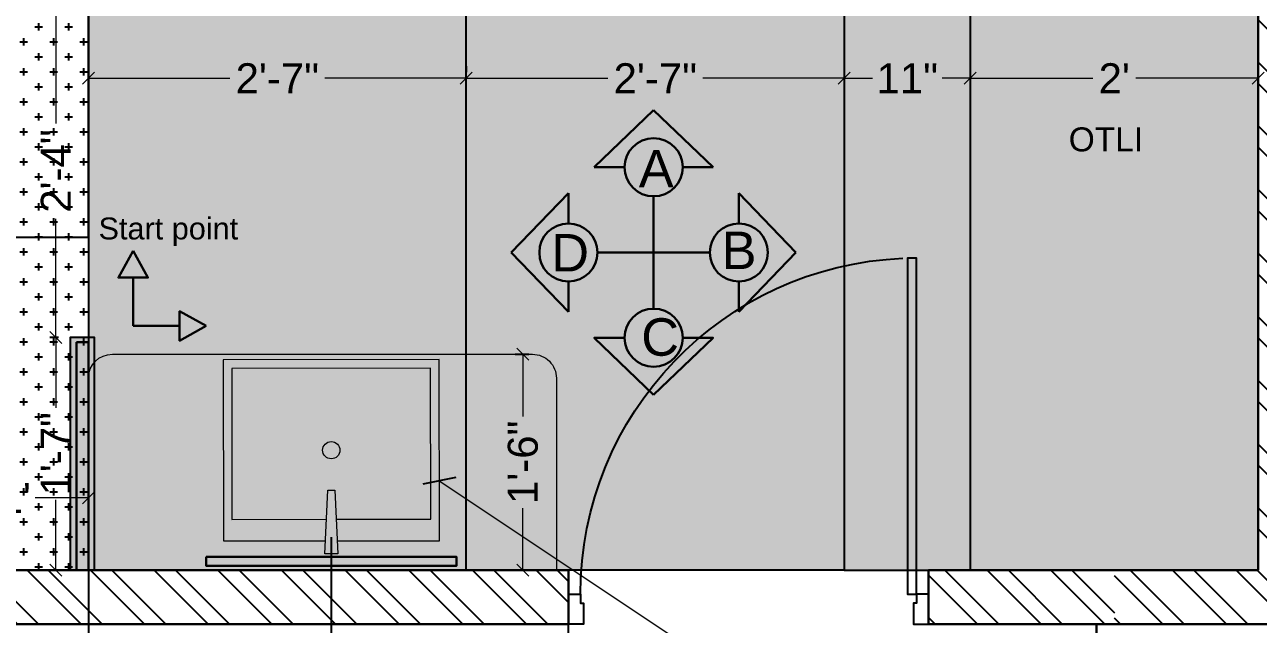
# Model space of a CAD drawing. Header units: millimetres. Extents: x 56222 to 3066687, y -650199 to -121287.
# Drawn here: x 149035.8 to 149138.7, y -183968.9 to -183919 of the extents above; entities that cross this region are included whole.
import ezdxf

# ---------------------------------------------------------------- set-up
doc = ezdxf.new("R2010")
doc.units = ezdxf.units.MM
doc.header["$MEASUREMENT"] = 0
doc.header["$PDMODE"] = 35
doc.layers.get('Defpoints').update_dxf_attribs({"color": 220})
doc.layers.add('AR DOOR', color=40, linetype='Continuous')
doc.layers.add('AR ELE-5', color=134, linetype='Continuous')
for name, color, linetype, lineweight in [('dim05', 1, 'Continuous', 13), ('DIMENSIONS', 164, 'Continuous', 9), ('Electrical', 84, 'Continuous', 30), ('FIRST FLOOR', 7, 'Continuous', 9), ('FIRST FLOOR_( PLine )_', 251, 'Continuous', 30), ('FURNITURE', 32, 'Continuous', 9), ('LABALLING', 1, 'Continuous', 25), ('Text', 7, 'Continuous', 15), ('TILE', 14, 'Continuous', 9), ('wall', 7, 'Continuous', 30), ('XX~SLAB ( BEAM )~ ( DIM )', 7, 'Continuous', 9)]:
    doc.layers.add(name, color=color, linetype=linetype, lineweight=lineweight)
doc.layers.add('hatch', color=253, linetype='Continuous', lineweight=0, transparency=0.4)
doc.styles.add('Aerial', font='arial.ttf')
doc.styles.add('Arial', font='arial.ttf')
doc.styles.get("Standard").update_dxf_attribs({"font": 'arial.ttf', "height": 6})
doc.dimstyles.new('ISO-25', dxfattribs={"dimtxt": 2.5, "dimasz": 1, "dimexe": 0.5, "dimexo": 1, "dimtad": 0, "dimdec": 1, "dimlunit": 4, "dimtxsty": 'Standard', "dimblk": 'OBLIQUE', "dimcen": 2.5, "dimclrd": 1, "dimclre": 1, "dimclrt": 5, "dimadec": 0, "dimazin": 0, "dimtfac": 1, "dimtdec": 1, "dimtmove": 0, "dimatfit": 3, "dimfxl": 1, "dimlwd": -1, "dimarcsym": 0})
doc.dimstyles.new('NEW ', dxfattribs={"dimtxt": 3, "dimasz": 2, "dimexe": 1, "dimexo": 1, "dimgap": 0.089996, "dimtad": 0, "dimtoh": 1, "dimzin": 3, "dimdsep": 46, "dimlunit": 4, "dimtxsty": 'Aerial', "dimblk": 'OBLIQUE', "dimcen": 0.089996, "dimdle": 1, "dimclrd": 252, "dimclre": 252, "dimclrt": 7, "dimadec": 0, "dimazin": 1, "dimtfac": 1, "dimtdec": 0, "dimtofl": 0, "dimtmove": 1, "dimatfit": 3, "dimldrblk": 'OBLIQUE', "dimfxl": 1, "dimtolj": 1, "dimtzin": 0, "dimlwd": 5, "dimlwe": 5, "dimarcsym": 0})
pattern_1 = [(45, (-93.589676, -128.96394), (0.132582521472, 0.22097086912), [1, -0.5]), (135, (-93.589676, -128.96394), (0.132582521472, -0.22097086912), [1, -0.5])]

# ---------------------------------------------------------------- blocks, each defined once
blk = doc.blocks.new('_Oblique')
at = {"layer": 'wall', "color": 0, "lineweight": -2}
blk.add_line((-0.5, -0.5), (0.5, 0.5), dxfattribs=at)
blk = doc.blocks.new('*D867')
at = {"layer": 'Defpoints', "color": 0, "lineweight": 25, "transparency": 16777216}
for p in [(149061.4, -183960.68), (149081.15, -183964.43), (149081.15, -183976.89)]:
    blk.add_point(p, dxfattribs=at)
at = {"layer": 'dim05', "color": 1, "linetype": 'Continuous', "lineweight": -2, "transparency": 16777216}
for p, q in [((149061.4, -183961.68), (149061.4, -183977.39)), ((149081.15, -183965.43), (149081.15, -183977.39))]:
    blk.add_line(p, q, dxfattribs=at)
at = {"layer": 'dim05', "color": 1, "linetype": 'Continuous', "transparency": 16777216}
for p, q in [((149061.4, -183976.89), (149064.2, -183976.89)), ((149081.15, -183976.89), (149078.36, -183976.89))]:
    blk.add_line(p, q, dxfattribs=at)
at = {"layer": 'dim05', "color": 1, "transparency": 16777216, "rotation": 180}
blk.add_blockref('_Oblique', (149061.4, -183976.89), dxfattribs=at)
at = {"layer": 'dim05', "color": 1, "transparency": 16777216}
blk.add_blockref('_Oblique', (149081.15, -183976.89), dxfattribs=at)
at = {"layer": 'dim05', "color": 5, "lineweight": 25, "transparency": 16777216, "insert": (149071.28, -183976.89), "char_height": 2.5, "attachment_point": 5, "style": 'Arial'}
blk.add_mtext('eq(1\'-8")', dxfattribs=at)
blk = doc.blocks.new('*D869')
at = {"layer": 'Defpoints', "color": 0, "lineweight": 25, "transparency": 16777216}
for p in [(149028.97, -183958.4), (149028.97, -183964.43), (149041.15, -183964.43)]:
    blk.add_point(p, dxfattribs=at)
at = {"layer": 'dim05', "color": 1, "linetype": 'Continuous', "lineweight": -2, "transparency": 16777216}
for p, q in [((149028.97, -183963.43), (149028.97, -183957.9)), ((149041.15, -183963.43), (149041.15, -183957.9))]:
    blk.add_line(p, q, dxfattribs=at)
at = {"layer": 'dim05', "color": 1, "linetype": 'Continuous', "transparency": 16777216}
for p, q in [((149028.97, -183958.4), (149033.4, -183958.4)), ((149041.15, -183958.4), (149036.72, -183958.4))]:
    blk.add_line(p, q, dxfattribs=at)
at = {"layer": 'dim05', "color": 1, "transparency": 16777216, "rotation": 180}
blk.add_blockref('_Oblique', (149028.97, -183958.4), dxfattribs=at)
at = {"layer": 'dim05', "color": 1, "transparency": 16777216}
blk.add_blockref('_Oblique', (149041.15, -183958.4), dxfattribs=at)
at = {"layer": 'dim05', "color": 5, "lineweight": 25, "transparency": 16777216, "insert": (149035.06, -183958.4), "char_height": 2.5, "attachment_point": 5, "style": 'Arial'}
blk.add_mtext("1'", dxfattribs=at)
blk = doc.blocks.new('*D877')
at = {"layer": 'Defpoints', "color": 0, "lineweight": 25, "transparency": 16777216}
for p in [(149138.65, -183901.48), (149155.8, -183901.48), (149147.65, -183964.43)]:
    blk.add_point(p, dxfattribs=at)
at = {"layer": 'dim05', "color": 1, "linetype": 'Continuous', "lineweight": -2, "transparency": 16777216}
for p, q in [((149139.65, -183901.48), (149156.3, -183901.48)), ((149148.65, -183964.43), (149156.3, -183964.43))]:
    blk.add_line(p, q, dxfattribs=at)
at = {"layer": 'dim05', "color": 1, "linetype": 'Continuous', "transparency": 16777216}
for p, q in [((149155.8, -183901.48), (149155.8, -183929.01)), ((149155.8, -183964.43), (149155.8, -183936.9))]:
    blk.add_line(p, q, dxfattribs=at)
at = {"layer": 'dim05', "color": 1, "transparency": 16777216}
for p, rotation in [((149155.8, -183901.48), 90), ((149155.8, -183964.43), 270)]:
    blk.add_blockref('_Oblique', p, dxfattribs=dict(at, rotation=rotation))
at = {"layer": 'dim05', "color": 5, "lineweight": 25, "transparency": 16777216, "insert": (149155.8, -183932.95), "char_height": 2.5, "attachment_point": 5, "rotation": 90, "style": 'Arial'}
blk.add_mtext('5\'-3"', dxfattribs=at)
blk = doc.blocks.new('*D879')
at = {"layer": 'Defpoints', "color": 0, "lineweight": 25, "transparency": 16777216}
for p in [(149075.73, -183946.42), (149077.37, -183946.42), (149075.73, -183964.43)]:
    blk.add_point(p, dxfattribs=at)
at = {"layer": 'dim05', "color": 1, "linetype": 'Continuous', "lineweight": -2, "transparency": 16777216}
for p, q in [((149076.73, -183946.42), (149077.87, -183946.42)), ((149076.73, -183964.43), (149077.87, -183964.43))]:
    blk.add_line(p, q, dxfattribs=at)
at = {"layer": 'dim05', "color": 1, "linetype": 'Continuous', "transparency": 16777216}
for p, q in [((149077.37, -183946.42), (149077.37, -183951.6)), ((149077.37, -183964.43), (149077.37, -183959.26))]:
    blk.add_line(p, q, dxfattribs=at)
at = {"layer": 'dim05', "color": 1, "transparency": 16777216}
for p, rotation in [((149077.37, -183946.42), 90), ((149077.37, -183964.43), 270)]:
    blk.add_blockref('_Oblique', p, dxfattribs=dict(at, rotation=rotation))
at = {"layer": 'dim05', "color": 5, "lineweight": 25, "transparency": 16777216, "insert": (149077.37, -183955.43), "char_height": 2.5, "attachment_point": 5, "rotation": 90, "style": 'Arial'}
blk.add_mtext('1\'-6"', dxfattribs=at)
blk = doc.blocks.new('*U19')
for points in [[(-1160, 0), (-1120, 0), (-1120, 30), (-1110, 30), (-1110, 100), (-1160, 100)], [(40, 0), (0, 0), (0, 30), (-10, 30), (-10, 100), (40, 100)], [(0, 0), (0, -1120), (-30, -1120), (-30, 0)]]:
    blk.add_lwpolyline(points, close=True)
at = {"layer": 'AR ELE-5', "linetype": 'ByBlock', "ltscale": 15}
blk.add_arc((1.6, 0.7), 1121.6, 180.0347, 267.627, dxfattribs=at)
blk = doc.blocks.new('*D1040')
at = {"layer": 'Defpoints', "color": 0, "lineweight": 25, "transparency": 16777216}
for p in [(149041.15, -183960.67), (149061.4, -183960.68), (149041.15, -183976.89)]:
    blk.add_point(p, dxfattribs=at)
at = {"layer": 'dim05', "color": 1, "linetype": 'Continuous', "lineweight": -2, "transparency": 16777216}
for p, q in [((149041.15, -183961.67), (149041.15, -183977.39)), ((149061.4, -183961.68), (149061.4, -183977.39))]:
    blk.add_line(p, q, dxfattribs=at)
at = {"layer": 'dim05', "color": 1, "linetype": 'Continuous', "transparency": 16777216}
for p, q in [((149041.15, -183976.89), (149047.45, -183976.89)), ((149061.4, -183976.89), (149055.11, -183976.89))]:
    blk.add_line(p, q, dxfattribs=at)
at = {"layer": 'dim05', "color": 1, "transparency": 16777216, "rotation": 180}
blk.add_blockref('_Oblique', (149041.15, -183976.89), dxfattribs=at)
at = {"layer": 'dim05', "color": 1, "transparency": 16777216}
blk.add_blockref('_Oblique', (149061.4, -183976.89), dxfattribs=at)
at = {"layer": 'dim05', "color": 5, "lineweight": 25, "transparency": 16777216, "insert": (149051.28, -183976.89), "char_height": 2.5, "attachment_point": 5, "style": 'Arial'}
blk.add_mtext('1\'-8"', dxfattribs=at)
blk = doc.blocks.new('*D1043')
at = {"layer": 'Defpoints', "color": 0, "lineweight": 25, "transparency": 16777216}
for p in [(149138.65, -183922.21), (149114.65, -183923.43), (149138.65, -183923.43)]:
    blk.add_point(p, dxfattribs=at)
at = {"layer": 'dim05', "color": 1, "linetype": 'Continuous', "lineweight": -2, "transparency": 16777216}
for p, q in [((149114.65, -183922.43), (149114.65, -183922.93)), ((149138.65, -183923.21), (149138.65, -183923.93))]:
    blk.add_line(p, q, dxfattribs=at)
at = {"layer": 'dim05', "color": 1, "linetype": 'Continuous', "transparency": 16777216}
for p, q in [((149114.65, -183923.43), (149124.86, -183923.43)), ((149138.65, -183923.43), (149128.45, -183923.43))]:
    blk.add_line(p, q, dxfattribs=at)
at = {"layer": 'dim05', "color": 1, "transparency": 16777216, "rotation": 180}
blk.add_blockref('_Oblique', (149114.65, -183923.43), dxfattribs=at)
at = {"layer": 'dim05', "color": 1, "transparency": 16777216}
blk.add_blockref('_Oblique', (149138.65, -183923.43), dxfattribs=at)
at = {"layer": 'dim05', "color": 5, "lineweight": 25, "transparency": 16777216, "insert": (149126.65, -183923.43), "char_height": 2.5, "attachment_point": 5, "style": 'Arial'}
blk.add_mtext("2'", dxfattribs=at)
blk = doc.blocks.new('*D1044')
at = {"layer": 'Defpoints', "color": 0, "lineweight": 25, "transparency": 16777216}
for p in [(149041.15, -183923.43), (149072.65, -183923.43), (149072.65, -183923.43)]:
    blk.add_point(p, dxfattribs=at)
at = {"layer": 'dim05', "color": 1, "linetype": 'Continuous', "lineweight": -2, "transparency": 16777216}
for p, q in [((149041.15, -183922.43), (149041.15, -183922.93)), ((149072.65, -183922.43), (149072.65, -183922.93))]:
    blk.add_line(p, q, dxfattribs=at)
at = {"layer": 'dim05', "color": 1, "linetype": 'Continuous', "transparency": 16777216}
for p, q in [((149041.15, -183923.43), (149052.93, -183923.43)), ((149072.65, -183923.43), (149060.87, -183923.43))]:
    blk.add_line(p, q, dxfattribs=at)
at = {"layer": 'dim05', "color": 1, "transparency": 16777216, "rotation": 180}
blk.add_blockref('_Oblique', (149041.15, -183923.43), dxfattribs=at)
at = {"layer": 'dim05', "color": 1, "transparency": 16777216}
blk.add_blockref('_Oblique', (149072.65, -183923.43), dxfattribs=at)
at = {"layer": 'dim05', "color": 5, "lineweight": 25, "transparency": 16777216, "insert": (149056.9, -183923.43), "char_height": 2.5, "attachment_point": 5, "style": 'Arial'}
blk.add_mtext('2\'-7"', dxfattribs=at)
blk = doc.blocks.new('*D1045')
at = {"layer": 'Defpoints', "color": 0, "lineweight": 25, "transparency": 16777216}
for p in [(149072.65, -183923.43), (149104.15, -183923.43), (149104.15, -183923.43)]:
    blk.add_point(p, dxfattribs=at)
at = {"layer": 'dim05', "color": 1, "linetype": 'Continuous', "lineweight": -2, "transparency": 16777216}
for p, q in [((149072.65, -183922.43), (149072.65, -183922.93)), ((149104.15, -183922.43), (149104.15, -183922.93))]:
    blk.add_line(p, q, dxfattribs=at)
at = {"layer": 'dim05', "color": 1, "linetype": 'Continuous', "transparency": 16777216}
for p, q in [((149072.65, -183923.43), (149084.43, -183923.43)), ((149104.15, -183923.43), (149092.37, -183923.43))]:
    blk.add_line(p, q, dxfattribs=at)
at = {"layer": 'dim05', "color": 1, "transparency": 16777216, "rotation": 180}
blk.add_blockref('_Oblique', (149072.65, -183923.43), dxfattribs=at)
at = {"layer": 'dim05', "color": 1, "transparency": 16777216}
blk.add_blockref('_Oblique', (149104.15, -183923.43), dxfattribs=at)
at = {"layer": 'dim05', "color": 5, "lineweight": 25, "transparency": 16777216, "insert": (149088.4, -183923.43), "char_height": 2.5, "attachment_point": 5, "style": 'Arial'}
blk.add_mtext('2\'-7"', dxfattribs=at)
blk = doc.blocks.new('*D1046')
at = {"layer": 'Defpoints', "color": 0, "lineweight": 25, "transparency": 16777216}
for p in [(149104.15, -183923.43), (149114.65, -183923.43), (149114.65, -183923.43)]:
    blk.add_point(p, dxfattribs=at)
at = {"layer": 'dim05', "color": 1, "linetype": 'Continuous', "lineweight": -2, "transparency": 16777216}
for p, q in [((149104.15, -183922.43), (149104.15, -183922.93)), ((149114.65, -183922.43), (149114.65, -183922.93))]:
    blk.add_line(p, q, dxfattribs=at)
at = {"layer": 'dim05', "color": 1, "linetype": 'Continuous', "transparency": 16777216}
for p, q in [((149104.15, -183923.43), (149106.49, -183923.43)), ((149114.65, -183923.43), (149112.32, -183923.43))]:
    blk.add_line(p, q, dxfattribs=at)
at = {"layer": 'dim05', "color": 1, "transparency": 16777216, "rotation": 180}
blk.add_blockref('_Oblique', (149104.15, -183923.43), dxfattribs=at)
at = {"layer": 'dim05', "color": 1, "transparency": 16777216}
blk.add_blockref('_Oblique', (149114.65, -183923.43), dxfattribs=at)
at = {"layer": 'dim05', "color": 5, "lineweight": 25, "transparency": 16777216, "insert": (149109.4, -183923.43), "char_height": 2.5, "attachment_point": 5, "style": 'Arial'}
blk.add_mtext('11"', dxfattribs=at)
blk = doc.blocks.new('*D1049')
at = {"layer": 'Defpoints', "color": 0, "lineweight": 25, "transparency": 16777216}
for p in [(149038.44, -183945.02), (149039.66, -183945.02), (149039.66, -183964.43)]:
    blk.add_point(p, dxfattribs=at)
at = {"layer": 'dim05', "color": 1, "linetype": 'Continuous', "lineweight": -2, "transparency": 16777216}
for p, q in [((149038.66, -183945.02), (149037.94, -183945.02)), ((149038.66, -183964.43), (149037.94, -183964.43))]:
    blk.add_line(p, q, dxfattribs=at)
at = {"layer": 'dim05', "color": 1, "linetype": 'Continuous', "transparency": 16777216}
for p, q in [((149038.44, -183945.02), (149038.44, -183950.89)), ((149038.44, -183964.43), (149038.44, -183958.55))]:
    blk.add_line(p, q, dxfattribs=at)
at = {"layer": 'dim05', "color": 1, "transparency": 16777216}
for p, rotation in [((149038.44, -183945.02), 90), ((149038.44, -183964.43), 270)]:
    blk.add_blockref('_Oblique', p, dxfattribs=dict(at, rotation=rotation))
at = {"layer": 'dim05', "color": 5, "lineweight": 25, "transparency": 16777216, "insert": (149038.44, -183954.72), "char_height": 2.5, "attachment_point": 5, "rotation": 90, "style": 'Arial'}
blk.add_mtext('1\'-7"', dxfattribs=at)
blk = doc.blocks.new('*D1050')
at = {"layer": 'Defpoints', "color": 0, "lineweight": 25, "transparency": 16777216}
for p in [(149039.66, -183917.3), (149038.44, -183945.02), (149039.66, -183945.02)]:
    blk.add_point(p, dxfattribs=at)
at = {"layer": 'dim05', "color": 1, "linetype": 'Continuous', "lineweight": -2, "transparency": 16777216}
for p, q in [((149038.66, -183917.3), (149037.94, -183917.3)), ((149038.66, -183945.02), (149037.94, -183945.02))]:
    blk.add_line(p, q, dxfattribs=at)
at = {"layer": 'dim05', "color": 1, "linetype": 'Continuous', "transparency": 16777216}
for p, q in [((149038.44, -183917.3), (149038.44, -183927.19)), ((149038.44, -183945.02), (149038.44, -183935.13))]:
    blk.add_line(p, q, dxfattribs=at)
at = {"layer": 'dim05', "color": 1, "transparency": 16777216}
for p, rotation in [((149038.44, -183917.3), 90), ((149038.44, -183945.02), 270)]:
    blk.add_blockref('_Oblique', p, dxfattribs=dict(at, rotation=rotation))
at = {"layer": 'dim05', "color": 5, "lineweight": 25, "transparency": 16777216, "insert": (149038.44, -183931.16), "char_height": 2.5, "attachment_point": 5, "rotation": 90, "style": 'Arial'}
blk.add_mtext('2\'-4"', dxfattribs=at)

msp = doc.modelspace()

# ---------------------------------------------------------------- hatches: boundary and pattern name
at = {"layer": 'hatch', "linetype": 'Continuous', "lineweight": 25}
h = msp.add_hatch(dxfattribs=at)
h.set_pattern_fill('ANSI32', color=256, scale=10, angle=90, style=0)
h.set_pattern_definition([(135, (52.909, -753.801), (-2.65165043, -2.65165043), []), (135, (52.909, -752.033), (-2.65165043, -2.65165043), [])])
h.paths.add_polyline_path([(149147.655, -183911.93), (149138.655, -183911.93), (149138.655, -183964.43), (149126.655, -183964.43), (149126.655, -183968.93), (149143.155, -183968.93), (149143.155, -183973.78), (149147.655, -183973.78), (149147.655, -183968.93), (149152.87, -183968.93), (149152.87, -183964.43), (149147.655, -183964.43)])
h.paths.add_polyline_path([(149147.655, -183892.43), (149138.655, -183892.43), (149138.655, -183902.93), (149147.655, -183902.93)])
h.paths.add_polyline_path([(149147.655, -183884.93), (148984.155, -183884.93), (148984.155, -183892.43), (148993.141, -183892.43), (148993.141, -183889.43), (149017.616, -183889.43), (149017.616, -183889.429), (149016.691, -183889.43), (149016.691, -183890.777), (149017.617, -183890.777), (149017.616, -183889.43), (149016.691, -183889.43), (149016.691, -183889.43), (149017.616, -183889.429), (149138.655, -183889.43), (149138.655, -183892.43), (149147.655, -183892.43)])
h.paths.add_polyline_path([(148993.141, -183892.43), (148984.155, -183892.43), (148984.155, -183902.93), (148993.141, -183902.93)])
h.paths.add_polyline_path([(148993.141, -183917.93), (148984.155, -183917.93), (148984.155, -183946.43), (148993.141, -183946.43)])
h.paths.add_polyline_path([(149081.155, -183964.43), (148984.155, -183964.43), (148984.155, -183968.93), (148984.155, -183973.78), (148993.155, -183973.78), (148993.155, -183968.93), (149077.155, -183968.93), (149081.155, -183968.93)])
h = msp.add_hatch(dxfattribs=at)
h.set_pattern_fill('ANSI32', color=256, scale=10, angle=90, style=0)
h.set_pattern_definition([(135, (149126.6545, -183964.4296), (-2.65165, -2.65165), []), (135, (149126.6545, -183962.662), (-2.65165, -2.65165), [])])
h.paths.add_polyline_path([(149126.655, -183964.43), (149111.155, -183964.43), (149111.155, -183968.93), (149126.655, -183968.93)])
at = {"layer": 'Text', "true_color": 0x939598}
h = msp.add_hatch(color=252, dxfattribs=at)
h.dxf.hatch_style = 1
h.paths.add_polyline_path([(149100.125, -183937.948), (149095.363, -183932.993), (149095.363, -183935.527, -1), (149095.363, -183940.368), (149095.363, -183942.902)])
h.paths.add_polyline_path([(149093.215, -183945.05), (149090.681, -183945.05, -0.4142136), (149088.261, -183947.471, -0.4142136), (149085.84, -183945.05), (149083.306, -183945.05), (149088.261, -183949.812)])
h.paths.add_polyline_path([(149081.158, -183942.902), (149081.158, -183940.368, -1), (149081.158, -183935.527), (149081.158, -183932.993), (149076.397, -183937.948)])
h.paths.add_polyline_path([(149088.261, -183928.425, -0.4142136), (149090.681, -183930.845), (149093.215, -183930.845), (149088.261, -183926.084), (149083.306, -183930.845), (149085.84, -183930.845, -0.4142136)])
at = {"layer": 'XX~SLAB ( BEAM )~ ( DIM )', "linetype": 'Continuous', "lineweight": 25, "true_color": 0xcc9071, "transparency": 33554607}
h = msp.add_hatch(dxfattribs=at)
h.set_pattern_fill('CROSS', color=33, scale=5)
h.set_pattern_definition([(0, (-3563.3026, -3504.1427), (1.25, 1.25), [0.625, -1.875]), (90, (-3562.9901, -3504.4552), (-1.25, 1.25), [0.625, -1.875])])
h.paths.add_polyline_path([(149041.155, -183936.674), (149028.966, -183936.674), (149028.966, -183964.43), (149041.155, -183964.43)])
h.paths.add_polyline_path([(149041.155, -183889.43), (149028.966, -183889.43), (149028.966, -183936.674), (149041.155, -183936.674)])
h.paths.add_polyline_path([(149028.966, -183889.43), (149005.344, -183889.43), (149005.344, -183936.674), (149028.966, -183936.674)])
h.paths.add_polyline_path([(149028.966, -183936.674), (149005.344, -183936.674), (149005.344, -183964.43), (149028.966, -183964.43)])
h.paths.add_polyline_path([(149005.344, -183889.43), (148993.155, -183889.43), (148993.155, -183936.674), (149005.344, -183936.674)])
h.paths.add_polyline_path([(149005.344, -183936.674), (148993.155, -183936.674), (148993.155, -183964.43), (149005.344, -183964.43)])
at = {"layer": 'XX~SLAB ( BEAM )~ ( DIM )', "linetype": 'Continuous', "lineweight": 25, "true_color": 0xeee0cd, "transparency": 33554544}
h = msp.add_hatch(dxfattribs=at)
h.set_pattern_fill('HOUND', color=254, angle=45)
h.set_pattern_definition(pattern_1)
h.paths.add_polyline_path([(149041.648, -183889.43), (149041.155, -183889.43), (149041.155, -183893.93), (149041.648, -183893.93)])
h.paths.add_polyline_path([(149041.648, -183893.93), (149041.155, -183893.93), (149041.155, -183901.48), (149041.648, -183901.48)])
h.paths.add_polyline_path([(149041.648, -183901.48), (149041.155, -183901.48), (149041.155, -183917.299), (149041.648, -183917.299)])
h.paths.add_polyline_path([(149041.155, -183901.48), (149041.155, -183893.93), (149041.155, -183889.43), (149039.661, -183889.43), (149039.661, -183917.299), (149041.155, -183917.299)])
h.paths.add_polyline_path([(149041.155, -183945.016), (149039.661, -183945.016), (149039.661, -183964.43), (149041.155, -183964.43)])
h.paths.add_polyline_path([(149041.648, -183945.016), (149041.155, -183945.016), (149041.155, -183964.43), (149041.648, -183964.43)])
h = msp.add_hatch(dxfattribs=at)
h.set_pattern_fill('HOUND', color=254, angle=45)
h.set_pattern_definition(pattern_1)
h.paths.add_polyline_path([(149072.651, -183901.48), (149041.648, -183901.48), (149041.648, -183917.299), (149041.155, -183917.299), (149041.155, -183945.016), (149041.648, -183945.016), (149041.648, -183964.43), (149072.651, -183964.43)])
h.paths.add_polyline_path([(149104.147, -183901.48), (149072.651, -183901.48), (149072.651, -183964.43), (149104.147, -183964.43)])
h.paths.add_polyline_path([(149104.147, -183889.43), (149081.155, -183889.43), (149081.155, -183893.93), (149072.651, -183893.93), (149072.651, -183901.48), (149104.147, -183901.48)])
h.paths.add_polyline_path([(149072.651, -183893.93), (149041.648, -183893.93), (149041.648, -183901.48), (149072.651, -183901.48)])
h.paths.add_polyline_path([(149114.655, -183889.43), (149104.147, -183889.43), (149104.147, -183901.48), (149114.655, -183901.48)])
h.paths.add_polyline_path([(149114.655, -183901.48), (149104.147, -183901.48), (149104.147, -183964.43), (149114.655, -183964.43)])
h = msp.add_hatch(dxfattribs=at)
h.set_pattern_fill('HOUND', color=254, angle=45)
h.set_pattern_definition(pattern_1)
h.paths.add_polyline_path([(149138.655, -183901.48), (149114.655, -183901.48), (149114.655, -183964.43), (149138.655, -183964.43)])
h.paths.add_polyline_path([(149138.655, -183889.43), (149114.655, -183889.43), (149114.655, -183901.48), (149138.655, -183901.48)])

# ---------------------------------------------------------------- linework, layer by layer
at = {"color": 5, "lineweight": 30}
for p, q in [((149044.883, -183944.067), (149044.883, -183940.038)), ((149048.748, -183944.067), (149044.883, -183944.067))]:
    msp.add_line(p, q, dxfattribs=at)
for points in [[(149044.883, -183940.038), (149043.654, -183940.038), (149044.883, -183937.82)], [(149044.883, -183940.038), (149046.111, -183940.038), (149044.883, -183937.82)], [(149048.748, -183944.067), (149048.748, -183942.839), (149050.966, -183944.067)], [(149048.748, -183944.067), (149048.748, -183945.296), (149050.966, -183944.067)]]:
    msp.add_lwpolyline(points, dxfattribs=at)
at = {"layer": 'DIMENSIONS', "color": 18, "lineweight": 30, "true_color": 0x000000}
for p, q in [((149088.261, -183926.084), (149083.306, -183930.845)), ((149088.261, -183926.084), (149093.215, -183930.845)), ((149085.84, -183930.845), (149083.306, -183930.845)), ((149090.681, -183930.845), (149093.215, -183930.845)), ((149076.397, -183937.948), (149081.158, -183932.993)), ((149081.158, -183935.527), (149081.158, -183932.993)), ((149095.363, -183935.527), (149095.363, -183932.993)), ((149100.125, -183937.948), (149095.363, -183932.993)), ((149076.397, -183937.948), (149081.158, -183942.902)), ((149081.158, -183940.368), (149081.158, -183942.902))]:
    msp.add_line(p, q, dxfattribs=at)
at = {"layer": 'FIRST FLOOR'}
for p, q in [((149138.655, -183964.43), (149138.655, -183889.43)), ((148984.155, -183964.43), (149138.655, -183964.43)), ((149081.155, -183968.93), (149081.155, -183964.43)), ((148993.155, -183968.93), (149081.155, -183968.93)), ((149111.155, -183968.93), (149143.155, -183968.93))]:
    msp.add_line(p, q, dxfattribs=at)
at = {"layer": 'FIRST FLOOR_( PLine )_'}
for p, q in [((149138.655, -183889.43), (149138.655, -183964.43)), ((149138.655, -183964.43), (149111.155, -183964.43)), ((149111.155, -183964.43), (149111.155, -183968.93)), ((149111.155, -183968.93), (149143.155, -183968.93))]:
    msp.add_line(p, q, dxfattribs=at)
msp.add_lwpolyline([(148993.155, -183968.93), (149081.155, -183968.93), (149081.155, -183964.43), (148984.155, -183964.43), (148984.155, -183968.93)], dxfattribs=at)
at = {"layer": 'FURNITURE'}
msp.add_line((149114.655, -183964.43), (149114.655, -183889.43), dxfattribs=at)
at = {"layer": 'FURNITURE', "lineweight": 30}
msp.add_line((149125.155, -183968.93), (149125.155, -183973.78), dxfattribs=at)
at = {"layer": 'FURNITURE', "color": 5, "lineweight": 30, "ltscale": 10000}
for points in [[(149040.155, -183945.424), (149041.155, -183945.424), (149041.155, -183964.43), (149040.155, -183964.43)], [(149050.968, -183963.31), (149071.835, -183963.31), (149071.835, -183964.049), (149050.968, -183964.049)]]:
    msp.add_lwpolyline(points, close=True, dxfattribs=at)
at = {"layer": 'FURNITURE'}
msp.add_lwpolyline([(149080.155, -183964.43), (149041.155, -183964.43), (149041.155, -183948.424, -0.4142132), (149043.155, -183946.424), (149078.155, -183946.424, -0.4142139), (149080.155, -183948.424)], format="xyb", close=True, dxfattribs=at)
for points in [[(149061.89, -183961.981), (149070.402, -183961.966), (149070.393, -183946.872), (149052.393, -183946.893), (149052.402, -183961.987), (149060.914, -183961.981)], [(149061.803, -183960.18), (149069.68, -183960.166), (149069.673, -183947.593), (149053.113, -183947.613), (149053.12, -183960.186), (149060.999, -183960.181)]]:
    msp.add_lwpolyline(points, dxfattribs=at)
msp.add_lwpolyline([(149061.114, -183957.764), (149061.685, -183957.764), (149061.943, -183963.061), (149060.863, -183963.062)], close=True, dxfattribs=at)
msp.add_circle((149061.397, -183954.419), 0.72, dxfattribs=at)
at = {"layer": 'Text', "color": 18, "lineweight": 30, "true_color": 0x000000}
for p, q in [((149088.261, -183933.266), (149088.261, -183942.63)), ((149100.125, -183937.948), (149095.363, -183942.902)), ((149095.363, -183940.368), (149095.363, -183942.902))]:
    msp.add_line(p, q, dxfattribs=at)
for points in [[(149083.579, -183937.948), (149092.943, -183937.948)], [(149088.261, -183949.812), (149083.309, -183945.046), (149085.84, -183945.048)], [(149088.261, -183949.812), (149093.213, -183945.046), (149090.681, -183945.048)]]:
    msp.add_lwpolyline(points, dxfattribs=at)
for centre in [(149088.261, -183930.845), (149081.158, -183937.948), (149095.363, -183937.948), (149088.261, -183945.05)]:
    msp.add_circle(centre, 2.421, dxfattribs=at)
at = {"layer": 'TILE', "color": 27, "lineweight": 25, "true_color": 0x7d5120}
for points in [[(149041.155, -183889.43), (149028.966, -183889.43), (149028.966, -183936.674), (149041.155, -183936.674)], [(149041.155, -183964.43), (149072.651, -183964.43), (149072.651, -183901.48), (149041.155, -183901.48)], [(149104.147, -183964.43), (149072.651, -183964.43), (149072.651, -183901.48), (149104.147, -183901.48)], [(149104.147, -183964.43), (149114.655, -183964.43), (149114.655, -183901.48), (149104.147, -183901.48)], [(149041.155, -183964.43), (149028.966, -183964.43), (149028.966, -183936.674), (149041.155, -183936.674)], [(149041.648, -183964.43), (149039.661, -183964.43), (149039.661, -183945.016), (149041.648, -183945.016)]]:
    msp.add_lwpolyline(points, close=True, dxfattribs=at)
at = {"layer": 'XX~SLAB ( BEAM )~ ( DIM )', "color": 1, "linetype": 'Continuous', "lineweight": 25}
msp.add_line((149041.155, -183964.43), (148993.155, -183964.43), dxfattribs=at)

# ---------------------------------------------------------------- block references
at = {"layer": 'AR DOOR', "linetype": 'ByBlock', "lineweight": -2, "extrusion": (0, 0, -1), "xscale": 0.02500000000004618, "yscale": 0.02500000000004618, "zscale": -0.02500000000004618, "rotation": 180}
msp.add_blockref('*U19', (-149110.155, -183966.43), dxfattribs=at)

# ---------------------------------------------------------------- texts
at = {"layer": 'Electrical', "color": 240, "true_color": 0xed1f24, "transparency": 33554687}
msp.add_text('OTLI', height=2, dxfattribs=at).set_placement((149122.852, -183929.523))
at = {"layer": 'Electrical', "color": 1, "transparency": 33554687, "insert": (149075.338, -183935.034), "char_height": 1.828, "attachment_point": 3}
msp.add_mtext_dynamic_manual_height_columns('\\pxqc;Start point', width=55.03605, gutter_width=0.914, heights=[0], dxfattribs=at)
at = {"layer": 'Text', "char_height": 3.121, "attachment_point": 1}
for s, insert in [('A', (149087.021, -183929.398)), ('D', (149079.731, -183936.41)), ('B', (149093.928, -183936.21)), ('C', (149087.229, -183943.429))]:
    msp.add_mtext_dynamic_manual_height_columns(s, width=6.87674, gutter_width=9.754, heights=[0], dxfattribs=dict(at, insert=insert))

# ---------------------------------------------------------------- dimensions: what is measured, and where the dimension line sits
at = {"layer": 'dim05', "color": 27, "lineweight": 25, "true_color": 0x7d5120}
for base, p1, p2, picture, middle in [((149155.799, -183901.48), (149147.655, -183964.43), (149138.655, -183901.48), '*D877', (149155.799, -183932.955)), ((149038.435, -183945.016), (149039.661, -183917.299), (149039.661, -183945.016), '*D1050', (149038.435, -183931.158)), ((149038.435, -183945.016), (149039.661, -183964.43), (149039.661, -183945.016), '*D1049', (149038.435, -183954.723)), ((149077.371, -183946.424), (149075.728, -183964.43), (149075.728, -183946.424), '*D879', (149077.371, -183955.427))]:
    dim = msp.add_linear_dim(base=base, p1=p1, p2=p2, angle=90, dimstyle='ISO-25', override={"dimdec": 0, "dimtxsty": 'Arial'}, dxfattribs=at)
    dim.commit()
    dim.dimension.update_dxf_attribs({"geometry": picture, "text_midpoint": middle})
for base, p1, p2, picture, middle in [((149072.651, -183923.425), (149041.155, -183923.425), (149072.651, -183923.425), '*D1044', (149056.903, -183923.425)), ((149104.147, -183923.425), (149072.651, -183923.425), (149104.147, -183923.425), '*D1045', (149088.399, -183923.425)), ((149114.655, -183923.425), (149104.147, -183923.425), (149114.655, -183923.425), '*D1046', (149109.401, -183923.425)), ((149138.655, -183923.425), (149114.655, -183923.425), (149138.655, -183922.208), '*D1043', (149126.655, -183923.425)), ((149028.966, -183958.405), (149041.155, -183964.43), (149028.966, -183964.43), '*D869', (149035.06, -183958.405)), ((149041.155, -183976.894), (149061.401, -183960.685), (149041.155, -183960.667), '*D1040', (149051.278, -183976.894))]:
    dim = msp.add_linear_dim(base=base, p1=p1, p2=p2, dimstyle='ISO-25', override={"dimdec": 0, "dimtxsty": 'Arial'}, dxfattribs=at)
    dim.commit()
    dim.dimension.update_dxf_attribs({"geometry": picture, "text_midpoint": middle})
dim = msp.add_linear_dim(base=(149081.155, -183976.894), p1=(149061.401, -183960.685), p2=(149081.155, -183964.43), text='eq(<>)', dimstyle='ISO-25', override={"dimdec": 0, "dimtxsty": 'Arial'}, dxfattribs=at)
dim.commit()
dim.dimension.update_dxf_attribs({"geometry": '*D867', "text_midpoint": (149071.278, -183976.894)})

# ---------------------------------------------------------------- leaders
at = {"layer": 'LABALLING', "lineweight": 5, "ltscale": 2}
msp.add_leader([(149070.399, -183956.968), (149091.195, -183970.828), (149091.959, -183982.322)], dimstyle='NEW ', override={"dimexe": 7, "dimexo": 7, "dimclrd": 1, "dimfxl": 200, "dimfxlon": 1, "dimarcsym": 2}, dxfattribs=at)

doc.saveas('drawing.dxf')
